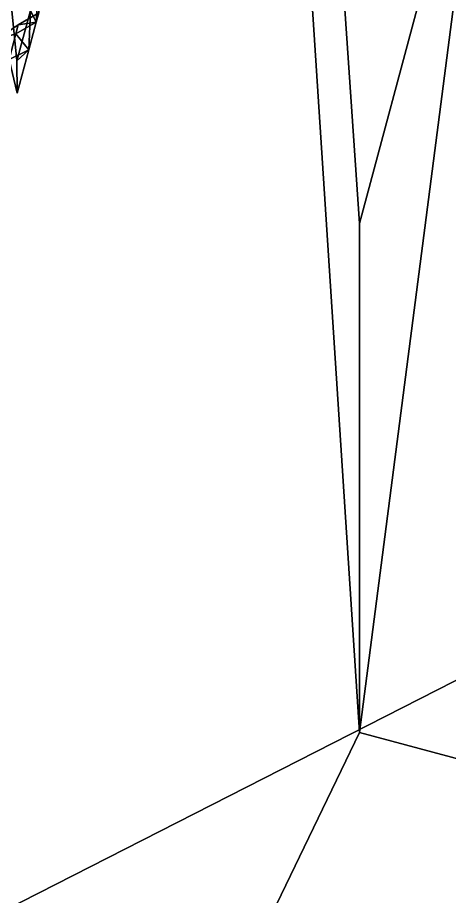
# Model space of a CAD drawing. Extents: x -35 to 47, y -20 to 85.
# Drawn here: x -27.1 to -23.14, y -9.01 to -0.97 of the extents above; entities that cross this region are included whole.
import ezdxf

# ---------------------------------------------------------------- set-up
doc = ezdxf.new("R2010")
doc.units = 0
doc.header["$MEASUREMENT"] = 0
doc.layers.add('STL2DXF', color=7, linetype='Continuous')

msp = doc.modelspace()

# ---------------------------------------------------------------- linework, layer by layer
at = {"layer": 'STL2DXF'}
for points in [[(-22.7989, 1.4972, 5), (-30, 85.25, 5), (-23.9636, -2.8495, 5)], [(-23.9636, -2.8495, 5), (-30, 85.25, 5), (-23.9636, -7.5082, 5)], [(-30, -20, 5), (-23.9636, -7.5082, 5), (-30, 85.25, 5)], [(0, 85.25), (0, -20), (-30, 85.25)], [(-30, 85.25), (0, -20), (-30, -20)], [(-12.6707, -16.7428, 30), (-27.3305, 5.8203, 30), (-31.9892, -11.5664, 30)], [(-8.012, 0.6439, 5), (-31.9892, -11.5664, 5), (-27.3305, 5.8203, 5)], [(-27.3305, 5.8203, 30), (-12.6707, -16.7428, 30), (-8.012, 0.6439, 30)], [(-22.7989, 1.4972, 1), (-15.469, -9.7843, 1), (-23.9636, -7.5082, 1)], [(-22.7989, 1.4972, 1), (-23.9636, -7.5082, 1), (-23.9636, -2.8495, 1)], [(-23.9636, -2.8495, 5), (-22.7989, 1.4972, 1), (-23.9636, -2.8495, 1)], [(-22.7989, 1.4972, 1), (-23.9636, -2.8495, 5), (-22.7989, 1.4972, 5)], [(-15.469, -9.7843, 5), (-22.7989, 1.4972, 5), (-23.9636, -7.5082, 5)], [(-23.9636, -7.5082, 5), (-22.7989, 1.4972, 5), (-23.9636, -2.8495, 5)], [(-22.7989, 1.4972, 1), (-15.469, -9.7843, 1), (-23.9636, -7.5082, 1)], [(-22.7989, 1.4972, 1), (-23.9636, -7.5082, 1), (-23.9636, -2.8495, 1)], [(-22.7989, 1.4972, 5), (-23.9636, -2.8495, 1), (-23.9636, -2.8495, 5)], [(-23.9636, -2.8495, 1), (-22.7989, 1.4972, 5), (-22.7989, 1.4972, 1)], [(-31.9892, -11.5664, 5), (-8.012, 0.6439, 5), (-12.6707, -16.7428, 5)], [(-26.9262, -1.0086, 14.9846), (-26.9798, -0.9014, 15.8125), (-26.9022, -0.612, 15.089)], [(-26.9798, -0.9014, 12.8125), (-26.9262, -1.0086, 13.6404), (-26.9022, -0.612, 13.536)], [(-26.9022, -0.612, 15.089), (-26.9033, -0.9232, 14.3125), (-26.9262, -1.0086, 14.9846)], [(-26.9033, -0.9232, 14.3125), (-26.9022, -0.612, 13.536), (-26.9262, -1.0086, 13.6404)], [(-27.1522, -0.8711, 16.8953), (-26.9798, -0.9014, 15.8125), (-27.1032, -1.362, 16.4338)], [(-26.9798, -0.9014, 12.8125), (-27.1522, -0.8711, 11.7297), (-27.1032, -1.362, 12.1912)], [(-26.9934, -1.2592, 15.6109), (-27.1032, -1.362, 16.4338), (-26.9798, -0.9014, 15.8125)], [(-27.1032, -1.362, 12.1912), (-26.9934, -1.2592, 13.0141), (-26.9798, -0.9014, 12.8125)], [(-27.09, -1.0323, 14.3125), (-26.9262, -1.0086, 14.9846), (-26.9033, -0.9232, 14.3125)], [(-26.9262, -1.0086, 13.6404), (-27.09, -1.0323, 14.3125), (-26.9033, -0.9232, 14.3125)], [(-26.9798, -0.9014, 15.8125), (-26.9262, -1.0086, 14.9846), (-26.9934, -1.2592, 15.6109)], [(-26.9262, -1.0086, 13.6404), (-26.9798, -0.9014, 12.8125), (-26.9934, -1.2592, 13.0141)], [(-27.2918, -1.1695, 14.3125), (-27.1115, -1.1128, 14.9448), (-27.09, -1.0323, 14.3125)], [(-27.1115, -1.1128, 13.6802), (-27.2918, -1.1695, 14.3125), (-27.09, -1.0323, 14.3125)], [(-27.1115, -1.1128, 14.9448), (-26.9934, -1.2592, 15.6109), (-26.9262, -1.0086, 14.9846)], [(-26.9262, -1.0086, 14.9846), (-27.09, -1.0323, 14.3125), (-27.1115, -1.1128, 14.9448)], [(-27.09, -1.0323, 14.3125), (-26.9262, -1.0086, 13.6404), (-27.1115, -1.1128, 13.6802)], [(-26.9934, -1.2592, 13.0141), (-27.1115, -1.1128, 13.6802), (-26.9262, -1.0086, 13.6404)], [(-26.9934, -1.2592, 15.6109), (-27.1115, -1.1128, 14.9448), (-27.1747, -1.3485, 15.5341)], [(-27.1115, -1.1128, 13.6802), (-26.9934, -1.2592, 13.0141), (-27.1747, -1.3485, 13.0909)], [(-27.1747, -1.3485, 15.5341), (-27.1002, -1.6579, 16.1488), (-26.9934, -1.2592, 15.6109)], [(-27.1002, -1.6579, 12.4762), (-27.1747, -1.3485, 13.0909), (-26.9934, -1.2592, 13.0141)], [(-27.1032, -1.362, 16.4338), (-26.9934, -1.2592, 15.6109), (-27.1002, -1.6579, 16.1488)], [(-26.9934, -1.2592, 13.0141), (-27.1032, -1.362, 12.1912), (-27.1002, -1.6579, 12.4762)], [(-23.9636, -2.8495, 5), (-23.9636, -7.5082, 1), (-23.9636, -7.5082, 5)], [(-23.9636, -7.5082, 1), (-23.9636, -2.8495, 5), (-23.9636, -2.8495, 1)], [(-23.9636, -2.8495, 1), (-23.9636, -7.5082, 5), (-23.9636, -7.5082, 1)], [(-23.9636, -7.5082, 5), (-23.9636, -2.8495, 1), (-23.9636, -2.8495, 5)], [(-30, -20, 5), (-15.469, -9.7843, 5), (-23.9636, -7.5082, 5)], [(-23.9636, -7.5082, 5), (-15.469, -9.7843, 4), (-15.469, -9.7843, 5)], [(-15.469, -9.7843, 4), (-23.9636, -7.5082, 5), (-23.9636, -7.5082, 1)], [(-15.469, -9.7843, 4), (-23.9636, -7.5082, 1), (-15.469, -9.7843, 1)], [(-23.9636, -7.5082, 5), (-15.469, -9.7843, 4), (-15.469, -9.7843, 5)], [(-15.469, -9.7843, 4), (-23.9636, -7.5082, 5), (-23.9636, -7.5082, 1)], [(-15.469, -9.7843, 4), (-23.9636, -7.5082, 1), (-15.469, -9.7843, 1)]]:
    msp.add_3dface(points, dxfattribs=at)

doc.saveas('drawing.dxf')
